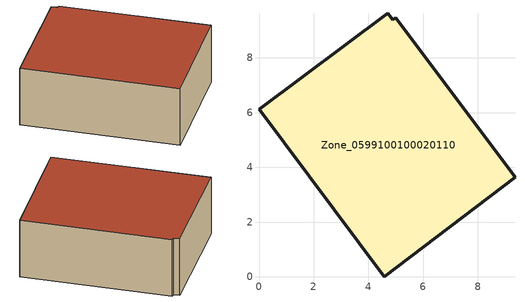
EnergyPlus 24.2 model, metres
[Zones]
Zone_0599100100020110
 floor ground (C_G): 5,9.47 9.36,3.65 4.58,0 0,6.12 4.71,9.63 4.89,9.39 z0
 wall outside (C_F): 4.58,0 9.36,3.65 5,9.47 4.89,9.39 4.71,9.63 0,6.12 4.58,0 z0:3.01
 roof outside (C_R): 9.36,3.65 5,9.47 4.89,9.39 4.71,9.63 0,6.12 4.58,0 z3.01
[BUILDING]
Pand.0599100100020110: North Axis=0; Terrain=City; Loads Convergence Tolerance Value=0.04; Temperature Convergence Tolerance Value=0.4; Solar Distribution=FullExterior; Maximum Number of Warmup Days=25; Minimum Number of Warmup Days=1
[Site:Location]
Rotterdam.The.Hague.AP_ZH_NLD Design_Conditions: Latitude=51.96; Longitude=4.45; Time Zone=1; Elevation=-4.5
[SITE:GROUNDTEMPERATURE:BUILDINGSURFACE]
18, 18, 18, 18, 18, 18, 18, 18, 18, 18, 18, 18
[MATERIAL] Thermal Absorptance=0.9; Solar Absorptance=0.7; Visible Absorptance=0.7
Name | Roughness | Thickness | Conductivity | Density | Specific Heat
G.D.2015-2018 | MediumSmooth | 0.15 | 0.0428571 | 540 | 1210
F.D.2015-2018 | Rough | 0.3 | 0.0666667 | 1920 | 840
R.D.2015-2018 | MediumRough | 0.2 | 0.0333333 | 1500 | 1000
[CONSTRUCTION]
C_G: G.D.2015-2018
C_F: F.D.2015-2018
C_R: R.D.2015-2018
[ZONE]
Zone_0599100100020110: Type=1; Multiplier=1; Ceiling Height=Autocalculate; Volume=Autocalculate; Floor Area=autocalculate; Part of Total Floor Area=Yes
[ZONEINFILTRATION:DESIGNFLOWRATE]
Infil_Zone_0599100100020110: Zone or ZoneList or Space or SpaceList=Zone_0599100100020110; Schedule=AlwaysOn; Design Flow Rate Calculation Method=Flow/Area; Flow Rate per Floor Area=0.0021; Constant Term Coefficient=1; Temperature Term Coefficient=0; Velocity Term Coefficient=0; Velocity Squared Term Coefficient=0
[HVACTEMPLATE:ZONE:IDEALLOADSAIRSYSTEM]
Zone_0599100100020110: Maximum Heating Supply Air Temperature=50; Minimum Cooling Supply Air Temperature=13; Maximum Heating Supply Air Humidity Ratio=0.0156; Minimum Cooling Supply Air Humidity Ratio=0.0077; Heating Limit=NoLimit; Cooling Limit=NoLimit; Dehumidification Control Type=ConstantSensibleHeatRatio; Cooling Sensible Heat Ratio=0.7; Dehumidification Setpoint=60; Humidification Control Type=None; Humidification Setpoint=30; Outdoor Air Method=None; Outdoor Air Flow Rate per Person=0.00944; Outdoor Air Flow Rate per Zone Floor Area=0; Outdoor Air Flow Rate per Zone=0; Demand Controlled Ventilation Type=None; Outdoor Air Economizer Type=NoEconomizer; Heat Recovery Type=None; Sensible Heat Recovery Effectiveness=0.7; Latent Heat Recovery Effectiveness=0.65
[ZONECONTROL:THERMOSTAT]
ThermostatControl_Zone_0599100100020110: Zone or ZoneList=Zone_0599100100020110; Control Type Schedule=DualSetpointControlType; Control 1=Thermostat_Zone_0599100100020110; Temperature Difference Between Cutout And Setpoint=0
[THERMOSTATSETPOINT:DUALSETPOINT]
Thermostat_Zone_0599100100020110: Heating Setpoint Temperature Schedule=HeatingSetpoint_Zone_0599100100020110; Cooling Setpoint Temperature Schedule=CoolingSetpoint_Zone_0599100100020110
[SCHEDULE:COMPACT]
HeatingSetpoint_Zone_0599100100020110: Through: 12/31, For: AllDays, Until: 24:00, 21
CoolingSetpoint_Zone_0599100100020110: Through: 12/31, For: AllDays, Until: 24:00, 24
DualSetpointControlType: Through: 12/31, For: AllDays, Until: 24:00, 4
AlwaysOn: Through: 12/31, For: AllDays, Until: 24:00, 1
